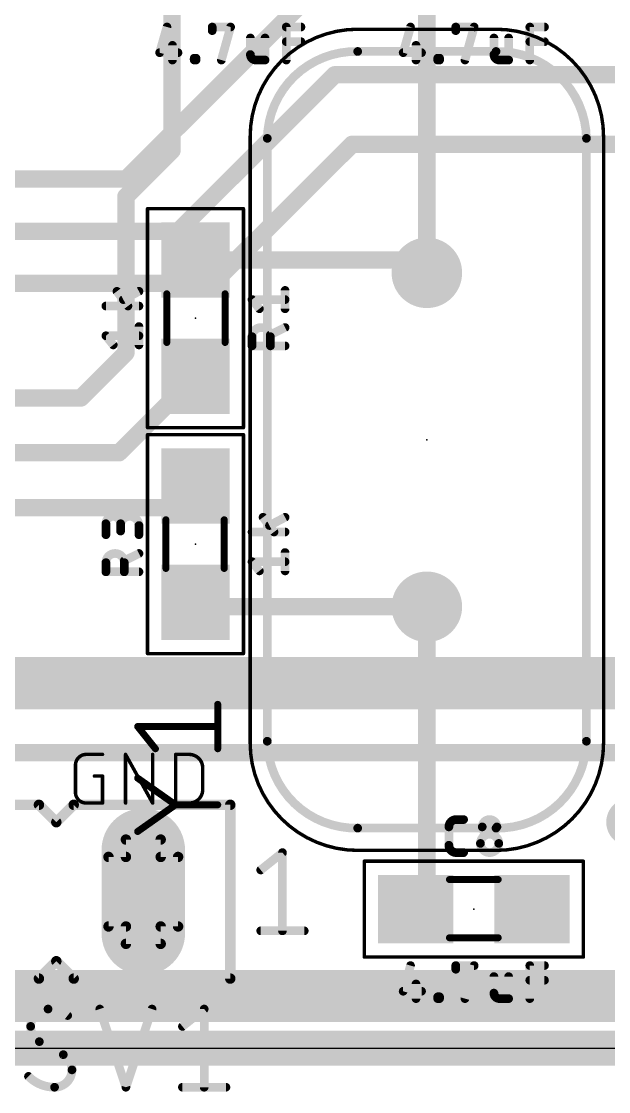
# Model space of a CAD drawing. Extents: x -0.3 to 81.4, y -1.5 to 30.2.
# Drawn here: x 43.18 to 51.75, y -0.64 to 15 of the extents above; entities that cross this region are included whole.
import ezdxf

# ---------------------------------------------------------------- set-up
doc = ezdxf.new("R2010")
doc.units = 0
for name, color, linetype in [('1', 12, 'CONTINUOUS'), ('16', 132, 'CONTINUOUS'), ('17', 110, 'CONTINUOUS'), ('18', 110, 'CONTINUOUS'), ('20', 31, 'CONTINUOUS'), ('21', 253, 'CONTINUOUS'), ('23', 53, 'CONTINUOUS'), ('25', 253, 'CONTINUOUS'), ('27', 253, 'CONTINUOUS'), ('39', 12, 'CONTINUOUS'), ('51', 253, 'CONTINUOUS')]:
    doc.layers.add(name, color=color, linetype=linetype)

# ---------------------------------------------------------------- blocks, each defined once
blk = doc.blocks.new('RECT')
blk.add_solid([(-0.5, -0.5), (0.5, -0.5), (-0.5, 0.5), (0.5, 0.5)])
blk = doc.blocks.new('LONGP100')
at = {"const_width": 1}
blk.add_lwpolyline([(-0.5, 0), (0.5, 0)], dxfattribs=at)
at = {"const_width": 0.5}
for points in [[(-0.5, 0.25, 1), (-0.5, -0.25)], [(0.5, -0.25, 1), (0.5, 0.25)]]:
    blk.add_lwpolyline(points, format="xyb", dxfattribs=at)
blk = doc.blocks.new('ROUNDP')
at = {"const_width": 0.5}
blk.add_lwpolyline([(0, -0.25, 1), (0, 0.25, 1), (0, -0.25)], format="xyb", dxfattribs=at)
blk = doc.blocks.new('ROUNDV')
at = {"const_width": 0.5}
blk.add_lwpolyline([(0, -0.25, 1), (0, 0.25, 1), (0, -0.25)], format="xyb", dxfattribs=at)

msp = doc.modelspace()

# ---------------------------------------------------------------- linework, layer by layer
at = {"layer": '1'}
for points, const_width in [([(45.378, 13.12), (45.378, 15.748)], 0.254), ([(49.0982, 11.33), (49.0982, 15.5838)], 0.254), ([(44.704, 12.446), (45.378, 13.12)], 0.254), ([(44.704, 10.16), (44.704, 12.446)], 0.254), ([(45.72, 11.518), (48.9102, 11.518)], 0.254), ([(48.9102, 11.518), (49.0982, 11.33)], 0.254), ([(44.044, 9.5), (44.704, 10.16)], 0.254), ([(44.602, 8.7), (45.72, 9.818)], 0.254), ([(40.386, 9.5), (44.044, 9.5)], 0.254), ([(40.386, 8.7), (44.602, 8.7)], 0.254), ([(45.404, 7.9), (45.72, 8.216)], 0.254), ([(40.386, 7.9), (45.404, 7.9)], 0.254), ([(45.786, 6.45), (45.72, 6.516)], 0.254), ([(49.0982, 6.45), (45.786, 6.45)], 0.254), ([(49.0982, 6.45), (49.0982, 2.1962)], 0.254), ([(49.0982, 2.1962), (48.934, 2.032)], 0.254), ([(52.2224, 0.6604), (29.6655, 0.6604)], 0.4064), ([(79.248, 0), (29.464, 0)], 0.508)]:
    msp.add_lwpolyline(points, dxfattribs=dict(at, const_width=const_width))
at = {"layer": '1', "const_width": 0.127}
for points in [[(45.3145, 13.12, 1), (45.4415, 13.12)], [(45.4229, 13.0751, 1), (45.3331, 13.1649)], [(44.7675, 12.446, 1), (44.6405, 12.446)], [(44.6591, 12.4909, 1), (44.7489, 12.4011)], [(45.72, 11.5815, 1), (45.72, 11.4545)], [(48.9551, 11.5629, 1), (48.8653, 11.4731)], [(48.9102, 11.4545, 1), (48.9102, 11.5815)], [(49.0533, 11.2851, 1), (49.1431, 11.3749)], [(49.0347, 11.33, 1), (49.1617, 11.33)], [(44.6405, 10.16, 1), (44.7675, 10.16)], [(44.7489, 10.1151, 1), (44.6591, 10.2049)], [(45.7649, 9.7731, 1), (45.6751, 9.8629)], [(43.9991, 9.5449, 1), (44.0889, 9.4551)], [(44.044, 9.4365, 1), (44.044, 9.5635)], [(44.5571, 8.7449, 1), (44.6469, 8.6551)], [(44.602, 8.6365, 1), (44.602, 8.7635)], [(45.7649, 8.1711, 1), (45.6751, 8.2609)], [(45.3591, 7.9449, 1), (45.4489, 7.8551)], [(45.404, 7.8365, 1), (45.404, 7.9635)], [(45.7649, 6.5609, 1), (45.6751, 6.4711)], [(45.786, 6.5135, 1), (45.786, 6.3865)], [(49.1617, 6.45, 1), (49.0347, 6.45)], [(49.0982, 6.3865, 1), (49.0982, 6.5135)], [(45.7411, 6.4051, 1), (45.8309, 6.4949)], [(49.0347, 2.1962, 1), (49.1617, 2.1962)], [(49.1431, 2.1513, 1), (49.0533, 2.2411)], [(48.8891, 2.0769, 1), (48.9789, 1.9871)]]:
    msp.add_lwpolyline(points, format="xyb", dxfattribs=at)
at = {"layer": '16'}
for points, const_width in [([(44.704, 12.7), (47.498, 15.494)], 0.254), ([(47.752, 14.224), (45.466, 11.938)], 0.254), ([(58.846, 14.224), (47.752, 14.224)], 0.254), ([(45.974, 11.176), (48.006, 13.208)], 0.254), ([(48.006, 13.208), (63.418, 13.208)], 0.254), ([(41.656, 12.7), (44.704, 12.7)], 0.254), ([(42.418, 11.938), (45.466, 11.938)], 0.254), ([(41.656, 11.176), (45.974, 11.176)], 0.254), ([(56.896, 5.334), (40.728, 5.334)], 0.762), ([(36.322, 4.318), (55.372, 4.318)], 0.254), ([(29.972, 0.762), (73.152, 0.762)], 0.762)]:
    msp.add_lwpolyline(points, dxfattribs=dict(at, const_width=const_width))
at = {"layer": '16', "const_width": 0.127}
for points in [[(47.752, 14.2875, 1), (47.752, 14.1605)], [(47.7969, 14.1791, 1), (47.7071, 14.2689)], [(48.006, 13.2715, 1), (48.006, 13.1445)], [(48.0509, 13.1631, 1), (47.9611, 13.2529)], [(44.704, 12.6365, 1), (44.704, 12.7635)], [(44.6591, 12.7449, 1), (44.7489, 12.6551)], [(45.4211, 11.9829, 1), (45.5109, 11.8931)], [(45.466, 11.8745, 1), (45.466, 12.0015)], [(45.9291, 11.2209, 1), (46.0189, 11.1311)], [(45.974, 11.1125, 1), (45.974, 11.2395)]]:
    msp.add_lwpolyline(points, format="xyb", dxfattribs=at)
at = {"layer": '20'}
msp.add_line((0, 0), (79.375, 0), dxfattribs=at)
at = {"layer": '21'}
for points, const_width in [([(48.0882, 14.565, 0.4142), (46.7682, 13.295)], 0.127), ([(48.0882, 14.5968, 1), (48.0882, 14.5333)], 0.0635), ([(48.0876, 14.5333, 1), (48.0888, 14.5967)], 0.0635), ([(51.4282, 13.295, 0.4142), (50.1082, 14.565)], 0.127), ([(50.1076, 14.5967, 1), (50.1088, 14.5333)], 0.0635), ([(50.1082, 14.5333, 1), (50.1082, 14.5968)], 0.0635), ([(46.8, 13.295, 1), (46.7364, 13.295)], 0.0635), ([(46.7365, 13.2956, 1), (46.7999, 13.2944)], 0.0635), ([(51.46, 13.295, 1), (51.3965, 13.295)], 0.0635), ([(51.3965, 13.2944, 1), (51.4599, 13.2956)], 0.0635), ([(46.7682, 4.485, 0.4142), (48.0882, 3.215)], 0.127), ([(46.7999, 4.4856, 1), (46.7365, 4.4844)], 0.0635), ([(50.1082, 3.215, 0.4142), (51.4282, 4.485)], 0.127), ([(51.4599, 4.4844, 1), (51.3965, 4.4856)], 0.0635), ([(46.7364, 4.485, 1), (46.8, 4.485)], 0.0635), ([(51.3965, 4.485, 1), (51.46, 4.485)], 0.0635), ([(44.1254, 4.2926, 0.4142), (43.9674, 4.1346)], 0.0508), ([(44.1254, 4.3053, 1), (44.1254, 4.2799)], 0.0254), ([(44.1254, 4.2799, 1), (44.1254, 4.3053)], 0.0254), ([(44.3625, 4.2799, 1), (44.3625, 4.3053)], 0.0254), ([(44.7116, 4.2926, 1), (44.6862, 4.2926)], 0.0254), ([(44.71, 4.2988, 1), (44.6878, 4.2864)], 0.0254), ([(45.1067, 4.2926, 1), (45.0813, 4.2926)], 0.0254), ([(45.4431, 4.2926, 1), (45.4177, 4.2926)], 0.0254), ([(45.4304, 4.3053, 1), (45.4304, 4.2799)], 0.0254), ([(45.8255, 4.095, 0.4142), (45.628, 4.2926)], 0.0508), ([(45.628, 4.3053, 1), (45.628, 4.2799)], 0.0254), ([(45.628, 4.2799, 1), (45.628, 4.3053)], 0.0254), ([(43.9801, 4.1346, 1), (43.9547, 4.1346)], 0.0254), ([(43.9547, 4.1346, 1), (43.9801, 4.1346)], 0.0254), ([(45.8382, 4.095, 1), (45.8128, 4.095)], 0.0254), ([(45.8128, 4.095, 1), (45.8382, 4.095)], 0.0254), ([(44.244, 3.9892, 1), (44.244, 3.9638)], 0.0254), ([(44.3752, 3.9765, 1), (44.3498, 3.9765)], 0.0254), ([(44.3625, 3.9638, 1), (44.3625, 3.9892)], 0.0254), ([(43.9674, 3.7394, 0.4142), (44.1254, 3.5814)], 0.0508), ([(43.9801, 3.7394, 1), (43.9547, 3.7394)], 0.0254), ([(45.628, 3.5814, 0.4142), (45.8255, 3.779)], 0.0508), ([(45.8382, 3.779, 1), (45.8128, 3.779)], 0.0254), ([(45.8128, 3.779, 1), (45.8382, 3.779)], 0.0254), ([(43.4609, 3.5829, 1), (43.4071, 3.5291)], 0.0762), ([(43.434, 3.5179, 1), (43.434, 3.5941)], 0.0762), ([(43.942, 3.5941, 1), (43.942, 3.5179)], 0.0762), ([(43.9689, 3.5291, 1), (43.9151, 3.5829)], 0.0762), ([(43.9547, 3.7394, 1), (43.9801, 3.7394)], 0.0254), ([(44.1254, 3.5941, 1), (44.1254, 3.5687)], 0.0254), ([(44.1254, 3.5687, 1), (44.1254, 3.5941)], 0.0254), ([(44.3625, 3.5687, 1), (44.3625, 3.5941)], 0.0254), ([(45.0829, 3.5752, 1), (45.1051, 3.5876)], 0.0254), ([(45.4304, 3.5941, 1), (45.4304, 3.5687)], 0.0254), ([(45.628, 3.5941, 1), (45.628, 3.5687)], 0.0254), ([(45.628, 3.5687, 1), (45.628, 3.5941)], 0.0254), ([(46.2661, 3.556, 1), (46.1899, 3.556)], 0.0762), ([(46.228, 3.5179, 1), (46.228, 3.5941)], 0.0762), ([(44.3498, 3.5814, 1), (44.3752, 3.5814)], 0.0254), ([(44.6862, 3.5814, 1), (44.7116, 3.5814)], 0.0254), ([(45.0813, 3.5814, 1), (45.1067, 3.5814)], 0.0254), ([(45.4177, 3.5814, 1), (45.4431, 3.5814)], 0.0254), ([(43.6611, 3.3289, 1), (43.7149, 3.2751)], 0.0762), ([(43.6611, 3.2751, 1), (43.7149, 3.3289)], 0.0762), ([(48.0882, 3.2468, 1), (48.0882, 3.1833)], 0.0635), ([(48.0888, 3.1833, 1), (48.0876, 3.2467)], 0.0635), ([(50.1088, 3.2467, 1), (50.1076, 3.1833)], 0.0635), ([(50.1082, 3.1833, 1), (50.1082, 3.2468)], 0.0635), ([(47.0218, 2.8575, 1), (46.9582, 2.8575)], 0.0635), ([(47.0098, 2.8327, 1), (46.9702, 2.8823)], 0.0635), ([(46.6527, 2.6283, 1), (46.6923, 2.5787)], 0.0635), ([(46.6725, 1.7463, 1), (46.6725, 1.6828)], 0.0635), ([(46.9582, 1.7145, 1), (47.0218, 1.7145)], 0.0635), ([(47.3075, 1.6828, 1), (47.3075, 1.7463)], 0.0635), ([(43.7149, 1.2969, 1), (43.6611, 1.2431)], 0.0762), ([(43.7149, 1.2431, 1), (43.6611, 1.2969)], 0.0762), ([(43.4071, 1.0429, 1), (43.4609, 0.9891)], 0.0762), ([(43.434, 0.9779, 1), (43.434, 1.0541)], 0.0762), ([(43.942, 1.0541, 1), (43.942, 0.9779)], 0.0762), ([(43.9151, 0.9891, 1), (43.9689, 1.0429)], 0.0762), ([(46.1899, 1.016, 1), (46.2661, 1.016)], 0.0762), ([(46.228, 0.9779, 1), (46.228, 1.0541)], 0.0762)]:
    msp.add_lwpolyline(points, format="xyb", dxfattribs=dict(at, const_width=const_width))
for points, const_width in [([(48.0882, 14.565), (50.1082, 14.565)], 0.127), ([(46.7682, 4.485), (46.7682, 13.295)], 0.127), ([(51.4282, 13.295), (51.4282, 4.485)], 0.127), ([(44.1254, 4.2926), (44.3625, 4.2926)], 0.0508), ([(44.6989, 3.5814), (44.6989, 4.2926)], 0.0508), ([(44.6989, 4.2926), (45.094, 3.5814)], 0.0508), ([(45.094, 3.5814), (45.094, 4.2926)], 0.0508), ([(45.4304, 3.5814), (45.4304, 4.2926)], 0.0508), ([(45.4304, 4.2926), (45.628, 4.2926)], 0.0508), ([(43.9674, 3.7394), (43.9674, 4.1346)], 0.0508), ([(45.8255, 4.095), (45.8255, 3.779)], 0.0508), ([(44.244, 3.9765), (44.3625, 3.9765)], 0.0508), ([(44.3625, 3.9765), (44.3625, 3.5814)], 0.0508), ([(43.434, 3.556), (41.402, 3.556)], 0.1524), ([(43.688, 3.302), (43.434, 3.556)], 0.1524), ([(43.942, 3.556), (43.688, 3.302)], 0.1524), ([(46.228, 3.556), (43.942, 3.556)], 0.1524), ([(44.3625, 3.5814), (44.1254, 3.5814)], 0.0508), ([(45.628, 3.5814), (45.4304, 3.5814)], 0.0508), ([(46.228, 1.016), (46.228, 3.556)], 0.1524), ([(50.1082, 3.215), (48.0882, 3.215)], 0.127), ([(46.6725, 2.6035), (46.99, 2.8575)], 0.127), ([(46.99, 2.8575), (46.99, 1.7145)], 0.127), ([(46.6725, 1.7145), (47.3075, 1.7145)], 0.127), ([(43.434, 1.016), (43.688, 1.27)], 0.1524), ([(43.688, 1.27), (43.942, 1.016)], 0.1524), ([(41.402, 1.016), (43.434, 1.016)], 0.1524), ([(43.942, 1.016), (46.228, 1.016)], 0.1524)]:
    msp.add_lwpolyline(points, dxfattribs=dict(at, const_width=const_width))
at = {"layer": '23'}
for p in [(45.72, 10.668), (49.0982, 8.89), (45.72, 7.366), (49.784, 2.032)]:
    msp.add_point(p, dxfattribs=at)
at = {"layer": '25'}
for points, const_width in [([(47.0599, 11.0732, 1), (46.9963, 11.0732)], 0.0635), ([(46.5703, 10.959, 1), (46.5207, 10.9193)], 0.0635), ([(46.5455, 10.9709, 1), (46.5455, 10.9074)], 0.0635), ([(47.0281, 10.9074, 1), (47.0281, 10.9709)], 0.0635), ([(46.628, 10.7852, 1), (46.6775, 10.8249)], 0.0635), ([(46.9963, 10.8051, 1), (47.0599, 10.8051)], 0.0635), ([(46.8136, 10.3969, 1), (46.5455, 10.3969)], 0.127), ([(46.7994, 10.4521, 1), (46.8278, 10.3953)], 0.0635), ([(47.0423, 10.5025, 1), (47.0139, 10.5593)], 0.0635), ([(46.5455, 10.2946, 1), (46.5455, 10.2311)], 0.0635), ([(46.5773, 10.3969, 1), (46.5138, 10.3969)], 0.0635), ([(46.5138, 10.3969, 1), (46.5773, 10.3969)], 0.0635), ([(46.8454, 10.3969, 1), (46.7819, 10.3969)], 0.0635), ([(46.7819, 10.3969, 1), (46.8454, 10.3969)], 0.0635), ([(47.0281, 10.2311, 1), (47.0281, 10.2946)], 0.0635), ([(46.5138, 10.2628, 1), (46.5773, 10.2628)], 0.0635), ([(46.7819, 10.2628, 1), (46.8454, 10.2628)], 0.0635), ([(44.6264, 7.6639, 1), (44.4119, 7.6639)], 0.127), ([(44.8945, 7.6371, 1), (44.6264, 7.6371)], 0.127), ([(44.4437, 7.6639, 1), (44.3802, 7.6639)], 0.0635), ([(44.3802, 7.6639, 1), (44.4437, 7.6639)], 0.0635), ([(44.6581, 7.6639, 1), (44.5946, 7.6639)], 0.0635), ([(44.5946, 7.6639, 1), (44.6581, 7.6639)], 0.0635), ([(44.5946, 7.6371, 1), (44.6581, 7.6371)], 0.0635), ([(44.9263, 7.6371, 1), (44.8627, 7.6371)], 0.0635), ([(44.8627, 7.6371, 1), (44.9263, 7.6371)], 0.0635), ([(44.3802, 7.5031, 1), (44.4437, 7.5031)], 0.0635), ([(44.5946, 7.5567, 1), (44.6581, 7.5567)], 0.0635), ([(44.8627, 7.5031, 1), (44.9263, 7.5031)], 0.0635), ([(44.68, 7.0949, 1), (44.4119, 7.0949)], 0.127), ([(44.9087, 7.2005, 1), (44.8803, 7.2573)], 0.0635), ([(44.4437, 7.0949, 1), (44.3802, 7.0949)], 0.0635), ([(44.3802, 7.0949, 1), (44.4437, 7.0949)], 0.0635), ([(44.6658, 7.1501, 1), (44.6942, 7.0933)], 0.0635), ([(44.7118, 7.0949, 1), (44.6483, 7.0949)], 0.0635), ([(44.6483, 7.0949, 1), (44.7118, 7.0949)], 0.0635), ([(44.4119, 6.9926, 1), (44.4119, 6.9291)], 0.0635), ([(44.3802, 6.9608, 1), (44.4437, 6.9608)], 0.0635), ([(44.6483, 6.9608, 1), (44.7118, 6.9608)], 0.0635), ([(44.8945, 6.9291, 1), (44.8945, 6.9926)], 0.0635), ([(46.0704, 5.0247, 1), (46.0196, 5.0247)], 0.0508), ([(44.8954, 4.7157, 1), (44.8557, 4.684)], 0.0508), ([(44.8756, 4.7253, 1), (44.8756, 4.6745)], 0.0508), ([(46.045, 4.6745, 1), (46.045, 4.7253)], 0.0508), ([(45.1156, 4.3592, 1), (45.1553, 4.3909)], 0.0508), ([(46.0196, 4.375, 1), (46.0704, 4.375)], 0.0508), ([(44.8902, 3.9665, 1), (44.8609, 3.925)], 0.0508), ([(45.4278, 3.5814, 1), (45.4278, 3.5306)], 0.0508), ([(45.4424, 3.5352, 1), (45.4131, 3.5767)], 0.0508), ([(45.4131, 3.5352, 1), (45.4424, 3.5767)], 0.0508), ([(46.045, 3.5306, 1), (46.045, 3.5814)], 0.0508), ([(49.5272, 3.3401, 0.4142), (49.4199, 3.2329)], 0.127), ([(49.4517, 3.2329, 1), (49.3882, 3.2329)], 0.0635), ([(49.5272, 3.3719, 1), (49.5272, 3.3083)], 0.0635), ([(49.5272, 3.3084, 1), (49.5272, 3.3718)], 0.0635), ([(49.6344, 3.3083, 1), (49.6344, 3.3719)], 0.0635), ([(49.9385, 3.2329, 1), (49.875, 3.2329)], 0.0635), ([(50.1213, 3.2329, 1), (49.9068, 3.2329)], 0.127), ([(49.9068, 3.2329, 1), (50.1213, 3.2329)], 0.127), ([(50.153, 3.2329, 1), (50.0895, 3.2329)], 0.0635), ([(44.8609, 3.1869, 1), (44.8902, 3.1454)], 0.0508), ([(49.3882, 3.2329, 1), (49.4517, 3.2329)], 0.0635), ([(50.1481, 2.9916, 1), (49.88, 2.9916)], 0.127), ([(49.875, 3.2329, 1), (49.9385, 3.2329)], 0.0635), ([(50.0895, 3.2329, 1), (50.153, 3.2329)], 0.0635), ([(49.4199, 2.9647, 0.4142), (49.5272, 2.8575)], 0.127), ([(49.4517, 2.9647, 1), (49.3882, 2.9647)], 0.0635), ([(49.3882, 2.9647, 1), (49.4517, 2.9647)], 0.0635), ([(49.9117, 2.9916, 1), (49.8482, 2.9916)], 0.0635), ([(49.8482, 2.9916, 1), (49.9117, 2.9916)], 0.0635), ([(49.88, 2.9916, 1), (50.1481, 2.9916)], 0.127), ([(50.1798, 2.9916, 1), (50.1163, 2.9916)], 0.0635), ([(50.1163, 2.9916, 1), (50.1798, 2.9916)], 0.0635), ([(49.5272, 2.8893, 1), (49.5272, 2.8257)], 0.0635), ([(49.5272, 2.8257, 1), (49.5272, 2.8893)], 0.0635), ([(49.6344, 2.8257, 1), (49.6344, 2.8893)], 0.0635), ([(43.5674, 0.5715, 0.4142), (43.3133, 0.3175)], 0.127), ([(43.5673, 0.6033, 1), (43.5674, 0.5397)], 0.0635), ([(43.8531, 0.4763, 0.1623), (43.5674, 0.5715)], 0.127), ([(43.5674, 0.5397, 1), (43.5674, 0.6033)], 0.0635), ([(44.3531, 0.5815, 1), (44.2929, 0.5615)], 0.0635), ([(45.1151, 0.5615, 1), (45.0549, 0.5815)], 0.0635), ([(45.8788, 0.5715, 1), (45.8152, 0.5715)], 0.0635), ([(45.8668, 0.5467, 1), (45.8272, 0.5963)], 0.0635), ([(43.834, 0.4509, 1), (43.8722, 0.5016)], 0.0635), ([(43.3133, 0.3175, 0.2656), (43.4404, 0.0953)], 0.127), ([(43.3451, 0.3175, 1), (43.2816, 0.3175)], 0.0635), ([(43.2816, 0.3175, 1), (43.3451, 0.3175)], 0.0635), ([(45.5097, 0.3423, 1), (45.5493, 0.2927)], 0.0635), ([(43.4556, 0.1231, 1), (43.4251, 0.0674)], 0.0635), ([(43.4242, 0.0679, 1), (43.4565, 0.1226)], 0.0635), ([(43.9166, -0.3175, 0.2656), (43.7896, -0.0953)], 0.127), ([(43.8057, -0.0679, 1), (43.7735, -0.1226)], 0.0635), ([(43.7744, -0.1231, 1), (43.8048, -0.0674)], 0.0635), ([(43.6626, -0.5715, 0.4142), (43.9166, -0.3175)], 0.127), ([(43.9484, -0.3175, 1), (43.8849, -0.3175)], 0.0635), ([(43.8849, -0.3175, 1), (43.9484, -0.3175)], 0.0635), ([(43.2816, -0.4128, 0.2), (43.6626, -0.5715)], 0.127), ([(43.3041, -0.3904, 1), (43.2591, -0.4351)], 0.0635), ([(43.6626, -0.5397, 1), (43.6626, -0.6033)], 0.0635), ([(43.6626, -0.6033, 1), (43.6626, -0.5397)], 0.0635), ([(44.6739, -0.5615, 1), (44.7341, -0.5815)], 0.0635), ([(44.6739, -0.5815, 1), (44.7341, -0.5615)], 0.0635), ([(45.5295, -0.5397, 1), (45.5295, -0.6033)], 0.0635), ([(45.8152, -0.5715, 1), (45.8788, -0.5715)], 0.0635), ([(46.1645, -0.6033, 1), (46.1645, -0.5397)], 0.0635)]:
    msp.add_lwpolyline(points, format="xyb", dxfattribs=dict(at, const_width=const_width))
for points, const_width in [([(47.0281, 10.8051), (47.0281, 11.0732)], 0.127), ([(46.6527, 10.8051), (46.5455, 10.9391)], 0.127), ([(46.5455, 10.9391), (47.0281, 10.9391)], 0.127), ([(47.0281, 10.5309), (46.8136, 10.4237)], 0.127), ([(46.5455, 10.2628), (46.5455, 10.3969)], 0.127), ([(47.0281, 10.2628), (46.5455, 10.2628)], 0.127), ([(46.8136, 10.3969), (46.8136, 10.2628)], 0.127), ([(44.4119, 7.5031), (44.4119, 7.6639)], 0.127), ([(44.6264, 7.6639), (44.6264, 7.5567)], 0.127), ([(44.8945, 7.5031), (44.8945, 7.6371)], 0.127), ([(44.8945, 7.2289), (44.68, 7.1217)], 0.127), ([(44.4119, 6.9608), (44.4119, 7.0949)], 0.127), ([(44.68, 7.0949), (44.68, 6.9608)], 0.127), ([(44.8945, 6.9608), (44.4119, 6.9608)], 0.127), ([(46.045, 4.375), (46.045, 5.0247)], 0.1016), ([(45.1354, 4.375), (44.8756, 4.6999)], 0.1016), ([(44.8756, 4.6999), (46.045, 4.6999)], 0.1016), ([(45.4278, 3.556), (44.8756, 3.9458)], 0.1016), ([(44.8756, 3.1661), (45.4278, 3.556)], 0.1016), ([(46.045, 3.556), (45.4278, 3.556)], 0.1016), ([(49.4199, 2.9647), (49.4199, 3.2329)], 0.127), ([(49.5272, 3.3401), (49.6344, 3.3401)], 0.127), ([(49.6344, 2.8575), (49.5272, 2.8575)], 0.127), ([(44.323, 0.5715), (44.704, -0.5715)], 0.127), ([(44.704, -0.5715), (45.085, 0.5715)], 0.127), ([(45.5295, 0.3175), (45.847, 0.5715)], 0.127), ([(45.847, 0.5715), (45.847, -0.5715)], 0.127), ([(43.7896, -0.0953), (43.4404, 0.0953)], 0.127), ([(45.5295, -0.5715), (46.1645, -0.5715)], 0.127)]:
    msp.add_lwpolyline(points, dxfattribs=dict(at, const_width=const_width))
at = {"layer": '27', "const_width": 0.127}
for points in [[(45.3035, 14.9225), (45.1962, 14.5471)], [(45.9643, 14.8689), (45.9643, 14.9225)], [(45.9643, 14.9225), (46.2324, 14.9225)], [(46.2324, 14.9225), (46.0984, 14.4399)], [(47.0453, 14.4399), (47.0453, 14.9225)], [(47.0453, 14.9225), (47.2598, 14.9225)], [(48.8595, 14.9225), (48.7522, 14.5471)], [(49.5203, 14.8689), (49.5203, 14.9225)], [(49.5203, 14.9225), (49.7884, 14.9225)], [(49.7884, 14.9225), (49.6544, 14.4399)], [(50.6013, 14.4399), (50.6013, 14.9225)], [(50.6013, 14.9225), (50.8158, 14.9225)], [(45.3839, 14.6544), (45.3839, 14.4399)], [(46.5215, 14.7616), (46.5215, 14.5203)], [(46.736, 14.4399), (46.736, 14.7616)], [(47.0453, 14.708), (47.2598, 14.708)], [(48.9399, 14.6544), (48.9399, 14.4399)], [(50.0775, 14.7616), (50.0775, 14.5203)], [(50.292, 14.4399), (50.292, 14.7616)], [(50.6013, 14.708), (50.8158, 14.708)], [(45.1962, 14.5471), (45.4644, 14.5471)], [(48.7522, 14.5471), (49.0204, 14.5471)], [(45.7009, 14.4399), (45.7009, 14.4667)], [(45.7009, 14.4667), (45.7277, 14.4667)], [(45.7277, 14.4399), (45.7009, 14.4399)], [(45.7277, 14.4667), (45.7277, 14.4399)], [(46.6019, 14.4399), (46.736, 14.4399)], [(49.2569, 14.4399), (49.2569, 14.4667)], [(49.2569, 14.4667), (49.2837, 14.4667)], [(49.2837, 14.4399), (49.2569, 14.4399)], [(49.2837, 14.4667), (49.2837, 14.4399)], [(50.1579, 14.4399), (50.292, 14.4399)], [(44.5728, 11.0597), (44.7336, 10.8452)], [(44.8945, 11.0597), (44.6666, 10.939)], [(44.8945, 10.8452), (44.4119, 10.8452)], [(44.8945, 10.2763), (44.8945, 10.5444)], [(44.5191, 10.2763), (44.4119, 10.4104)], [(44.4119, 10.4104), (44.8945, 10.4104)], [(46.7064, 7.7577), (46.8672, 7.5432)], [(47.0281, 7.7577), (46.8002, 7.637)], [(47.0281, 7.5432), (46.5455, 7.5432)], [(47.0281, 6.9743), (47.0281, 7.2424)], [(46.6527, 6.9743), (46.5455, 7.1084)], [(46.5455, 7.1084), (47.0281, 7.1084)], [(48.8595, 1.2065), (48.7522, 0.8311)], [(49.5203, 1.1529), (49.5203, 1.2065)], [(49.5203, 1.2065), (49.7884, 1.2065)], [(49.7884, 1.2065), (49.6544, 0.7239)], [(50.6013, 0.7239), (50.6013, 1.2065)], [(50.6013, 1.2065), (50.8158, 1.2065)], [(50.0775, 1.0456), (50.0775, 0.8043)], [(50.292, 0.7239), (50.292, 1.0456)], [(48.9399, 0.9384), (48.9399, 0.7239)], [(50.6013, 0.992), (50.8158, 0.992)], [(48.7522, 0.8311), (49.0204, 0.8311)], [(49.2569, 0.7239), (49.2569, 0.7507)], [(49.2569, 0.7507), (49.2837, 0.7507)], [(49.2837, 0.7239), (49.2569, 0.7239)], [(49.2837, 0.7507), (49.2837, 0.7239)], [(50.1579, 0.7239), (50.292, 0.7239)]]:
    msp.add_lwpolyline(points, dxfattribs=at)
at = {"layer": '27'}
for points, const_width in [([(45.334, 14.9138, 1), (45.273, 14.9312)], 0.0635), ([(45.9643, 14.9543, 1), (45.9643, 14.8908)], 0.0635), ([(45.9961, 14.9225, 1), (45.9326, 14.9225)], 0.0635), ([(45.9326, 14.8689, 1), (45.9961, 14.8689)], 0.0635), ([(46.263, 14.914, 1), (46.2018, 14.931)], 0.0635), ([(46.2324, 14.8908, 1), (46.2324, 14.9543)], 0.0635), ([(47.077, 14.9225, 1), (47.0135, 14.9225)], 0.0635), ([(47.0453, 14.9543, 1), (47.0453, 14.8908)], 0.0635), ([(47.2598, 14.8908, 1), (47.2598, 14.9543)], 0.0635), ([(48.89, 14.9138, 1), (48.829, 14.9312)], 0.0635), ([(49.5203, 14.9543, 1), (49.5203, 14.8908)], 0.0635), ([(49.5521, 14.9225, 1), (49.4886, 14.9225)], 0.0635), ([(49.4886, 14.8689, 1), (49.5521, 14.8689)], 0.0635), ([(49.819, 14.914, 1), (49.7578, 14.931)], 0.0635), ([(49.7884, 14.8908, 1), (49.7884, 14.9543)], 0.0635), ([(50.633, 14.9225, 1), (50.5695, 14.9225)], 0.0635), ([(50.6013, 14.9543, 1), (50.6013, 14.8908)], 0.0635), ([(50.8158, 14.8908, 1), (50.8158, 14.9543)], 0.0635), ([(45.4157, 14.6544, 1), (45.3522, 14.6544)], 0.0635), ([(46.5532, 14.7616, 1), (46.4897, 14.7616)], 0.0635), ([(46.7677, 14.7616, 1), (46.7042, 14.7616)], 0.0635), ([(47.0453, 14.7398, 1), (47.0453, 14.6763)], 0.0635), ([(47.2598, 14.6763, 1), (47.2598, 14.7398)], 0.0635), ([(48.9717, 14.6544, 1), (48.9082, 14.6544)], 0.0635), ([(50.1092, 14.7616, 1), (50.0457, 14.7616)], 0.0635), ([(50.3237, 14.7616, 1), (50.2602, 14.7616)], 0.0635), ([(50.6013, 14.7398, 1), (50.6013, 14.6763)], 0.0635), ([(50.8158, 14.6763, 1), (50.8158, 14.7398)], 0.0635), ([(45.1962, 14.5789, 1), (45.1962, 14.5154)], 0.0635), ([(45.1657, 14.5559, 1), (45.2268, 14.5384)], 0.0635), ([(45.4644, 14.5154, 1), (45.4644, 14.5789)], 0.0635), ([(46.5532, 14.5203, 1), (46.4897, 14.5203)], 0.0635), ([(46.4897, 14.5203, 1), (46.5532, 14.5203)], 0.0635), ([(46.5215, 14.5203, 0.4142), (46.6019, 14.4399)], 0.127), ([(48.7522, 14.5789, 1), (48.7522, 14.5154)], 0.0635), ([(48.7217, 14.5559, 1), (48.7828, 14.5384)], 0.0635), ([(49.0204, 14.5154, 1), (49.0204, 14.5789)], 0.0635), ([(50.1092, 14.5203, 1), (50.0457, 14.5203)], 0.0635), ([(50.0457, 14.5203, 1), (50.1092, 14.5203)], 0.0635), ([(50.0775, 14.5203, 0.4142), (50.1579, 14.4399)], 0.127), ([(45.3522, 14.4399, 1), (45.4157, 14.4399)], 0.0635), ([(45.7009, 14.4985, 1), (45.7009, 14.435)], 0.0635), ([(45.7327, 14.4667, 1), (45.6692, 14.4667)], 0.0635), ([(45.7009, 14.4717, 1), (45.7009, 14.4082)], 0.0635), ([(45.6692, 14.4399, 1), (45.7327, 14.4399)], 0.0635), ([(45.7595, 14.4667, 1), (45.696, 14.4667)], 0.0635), ([(45.696, 14.4399, 1), (45.7595, 14.4399)], 0.0635), ([(45.7277, 14.435, 1), (45.7277, 14.4985)], 0.0635), ([(45.7277, 14.4082, 1), (45.7277, 14.4717)], 0.0635), ([(46.0678, 14.4484, 1), (46.129, 14.4314)], 0.0635), ([(46.6019, 14.4717, 1), (46.6019, 14.4082)], 0.0635), ([(46.6019, 14.4082, 1), (46.6019, 14.4717)], 0.0635), ([(46.7042, 14.4399, 1), (46.7677, 14.4399)], 0.0635), ([(46.736, 14.4082, 1), (46.736, 14.4717)], 0.0635), ([(47.0135, 14.4399, 1), (47.077, 14.4399)], 0.0635), ([(48.9082, 14.4399, 1), (48.9717, 14.4399)], 0.0635), ([(49.2569, 14.4985, 1), (49.2569, 14.435)], 0.0635), ([(49.2887, 14.4667, 1), (49.2252, 14.4667)], 0.0635), ([(49.2569, 14.4717, 1), (49.2569, 14.4082)], 0.0635), ([(49.2252, 14.4399, 1), (49.2887, 14.4399)], 0.0635), ([(49.3155, 14.4667, 1), (49.252, 14.4667)], 0.0635), ([(49.252, 14.4399, 1), (49.3155, 14.4399)], 0.0635), ([(49.2837, 14.435, 1), (49.2837, 14.4985)], 0.0635), ([(49.2837, 14.4082, 1), (49.2837, 14.4717)], 0.0635), ([(49.6238, 14.4484, 1), (49.685, 14.4314)], 0.0635), ([(50.1579, 14.4717, 1), (50.1579, 14.4082)], 0.0635), ([(50.1579, 14.4082, 1), (50.1579, 14.4717)], 0.0635), ([(50.2602, 14.4399, 1), (50.3237, 14.4399)], 0.0635), ([(50.292, 14.4082, 1), (50.292, 14.4717)], 0.0635), ([(50.5695, 14.4399, 1), (50.633, 14.4399)], 0.0635), ([(44.5982, 11.0787, 1), (44.5474, 11.0406)], 0.0635), ([(44.9094, 11.0316, 1), (44.8796, 11.0877)], 0.0635), ([(44.6518, 10.9671, 1), (44.6815, 10.911)], 0.0635), ([(44.4119, 10.8769, 1), (44.4119, 10.8134)], 0.0635), ([(44.7082, 10.8261, 1), (44.759, 10.8642)], 0.0635), ([(44.8945, 10.8134, 1), (44.8945, 10.8769)], 0.0635), ([(44.9263, 10.5444, 1), (44.8627, 10.5444)], 0.0635), ([(44.4367, 10.4302, 1), (44.3871, 10.3905)], 0.0635), ([(44.4119, 10.4421, 1), (44.4119, 10.3786)], 0.0635), ([(44.4944, 10.2565, 1), (44.5439, 10.2962)], 0.0635), ([(44.8945, 10.3786, 1), (44.8945, 10.4421)], 0.0635), ([(44.8627, 10.2763, 1), (44.9263, 10.2763)], 0.0635), ([(46.7318, 7.7767, 1), (46.681, 7.7386)], 0.0635), ([(47.043, 7.7296, 1), (47.0132, 7.7857)], 0.0635), ([(46.7854, 7.6651, 1), (46.8151, 7.609)], 0.0635), ([(46.5455, 7.5749, 1), (46.5455, 7.5114)], 0.0635), ([(46.8418, 7.5241, 1), (46.8926, 7.5622)], 0.0635), ([(47.0281, 7.5114, 1), (47.0281, 7.5749)], 0.0635), ([(47.0599, 7.2424, 1), (46.9963, 7.2424)], 0.0635), ([(46.5703, 7.1282, 1), (46.5207, 7.0885)], 0.0635), ([(46.5455, 7.1401, 1), (46.5455, 7.0766)], 0.0635), ([(47.0281, 7.0766, 1), (47.0281, 7.1401)], 0.0635), ([(46.628, 6.9545, 1), (46.6775, 6.9942)], 0.0635), ([(46.9963, 6.9743, 1), (47.0599, 6.9743)], 0.0635), ([(48.89, 1.1978, 1), (48.829, 1.2152)], 0.0635), ([(49.5521, 1.2065, 1), (49.4886, 1.2065)], 0.0635), ([(49.5203, 1.2383, 1), (49.5203, 1.1748)], 0.0635), ([(49.819, 1.198, 1), (49.7578, 1.215)], 0.0635), ([(49.7884, 1.1748, 1), (49.7884, 1.2383)], 0.0635), ([(50.633, 1.2065, 1), (50.5695, 1.2065)], 0.0635), ([(50.6013, 1.2383, 1), (50.6013, 1.1748)], 0.0635), ([(50.8158, 1.1748, 1), (50.8158, 1.2383)], 0.0635), ([(49.4886, 1.1529, 1), (49.5521, 1.1529)], 0.0635), ([(50.1092, 1.0456, 1), (50.0457, 1.0456)], 0.0635), ([(50.3237, 1.0456, 1), (50.2602, 1.0456)], 0.0635), ([(48.9717, 0.9384, 1), (48.9082, 0.9384)], 0.0635), ([(50.6013, 1.0238, 1), (50.6013, 0.9603)], 0.0635), ([(50.8158, 0.9603, 1), (50.8158, 1.0238)], 0.0635), ([(48.7522, 0.8629, 1), (48.7522, 0.7994)], 0.0635), ([(48.7217, 0.8399, 1), (48.7828, 0.8224)], 0.0635), ([(49.0204, 0.7994, 1), (49.0204, 0.8629)], 0.0635), ([(49.2887, 0.7507, 1), (49.2252, 0.7507)], 0.0635), ([(49.2569, 0.7825, 1), (49.2569, 0.719)], 0.0635), ([(49.2569, 0.7556, 1), (49.2569, 0.6922)], 0.0635), ([(49.3155, 0.7507, 1), (49.252, 0.7507)], 0.0635), ([(49.2837, 0.719, 1), (49.2837, 0.7825)], 0.0635), ([(49.2837, 0.6922, 1), (49.2837, 0.7556)], 0.0635), ([(50.1092, 0.8043, 1), (50.0457, 0.8043)], 0.0635), ([(50.0457, 0.8043, 1), (50.1092, 0.8043)], 0.0635), ([(50.0775, 0.8043, 0.4142), (50.1579, 0.7239)], 0.127), ([(50.1579, 0.7556, 1), (50.1579, 0.6922)], 0.0635), ([(50.1579, 0.6922, 1), (50.1579, 0.7556)], 0.0635), ([(50.292, 0.6922, 1), (50.292, 0.7556)], 0.0635), ([(48.9082, 0.7239, 1), (48.9717, 0.7239)], 0.0635), ([(49.2252, 0.7239, 1), (49.2887, 0.7239)], 0.0635), ([(49.252, 0.7239, 1), (49.3155, 0.7239)], 0.0635), ([(49.6238, 0.7324, 1), (49.685, 0.7154)], 0.0635), ([(50.2602, 0.7239, 1), (50.3237, 0.7239)], 0.0635), ([(50.5695, 0.7239, 1), (50.633, 0.7239)], 0.0635)]:
    msp.add_lwpolyline(points, format="xyb", dxfattribs=dict(at, const_width=const_width))
at = {"layer": '39'}
for points, const_width in [([(48.0882, 14.89, 0.4142), (46.5182, 13.32)], 0.05), ([(48.0882, 14.9025, 1), (48.0882, 14.8775)], 0.025), ([(48.0882, 14.8775, 1), (48.0882, 14.9025)], 0.025), ([(51.6782, 13.32, 0.4142), (50.1082, 14.89)], 0.05), ([(50.1082, 14.9025, 1), (50.1082, 14.8775)], 0.025), ([(50.1082, 14.8775, 1), (50.1082, 14.9025)], 0.025), ([(46.5307, 13.32, 1), (46.5057, 13.32)], 0.025), ([(46.5057, 13.32, 1), (46.5307, 13.32)], 0.025), ([(51.6907, 13.32, 1), (51.6657, 13.32)], 0.025), ([(51.6657, 13.32, 1), (51.6907, 13.32)], 0.025), ([(45.0327, 12.268, 1), (45.0073, 12.268)], 0.0254), ([(45.02, 12.2807, 1), (45.02, 12.2553)], 0.0254), ([(46.4327, 12.268, 1), (46.4073, 12.268)], 0.0254), ([(46.42, 12.2553, 1), (46.42, 12.2807)], 0.0254), ([(45.02, 9.0807, 1), (45.02, 9.0553)], 0.0254), ([(45.0073, 9.068, 1), (45.0327, 9.068)], 0.0254), ([(46.4073, 9.068, 1), (46.4327, 9.068)], 0.0254), ([(46.42, 9.0553, 1), (46.42, 9.0807)], 0.0254), ([(45.0327, 8.966, 1), (45.0073, 8.966)], 0.0254), ([(45.02, 8.9787, 1), (45.02, 8.9533)], 0.0254), ([(46.4327, 8.966, 1), (46.4073, 8.966)], 0.0254), ([(46.42, 8.9533, 1), (46.42, 8.9787)], 0.0254), ([(45.02, 5.7787, 1), (45.02, 5.7533)], 0.0254), ([(46.42, 5.7533, 1), (46.42, 5.7787)], 0.0254), ([(45.0073, 5.766, 1), (45.0327, 5.766)], 0.0254), ([(46.4073, 5.766, 1), (46.4327, 5.766)], 0.0254), ([(46.5182, 4.46, 0.4142), (48.0882, 2.89)], 0.05), ([(46.5307, 4.46, 1), (46.5057, 4.46)], 0.025), ([(46.5057, 4.46, 1), (46.5307, 4.46)], 0.025), ([(50.1082, 2.89, 0.4142), (51.6782, 4.46)], 0.05), ([(51.6907, 4.46, 1), (51.6657, 4.46)], 0.025), ([(51.6657, 4.46, 1), (51.6907, 4.46)], 0.025), ([(48.0882, 2.9025, 1), (48.0882, 2.8775)], 0.025), ([(48.0882, 2.8775, 1), (48.0882, 2.9025)], 0.025), ([(50.1082, 2.9025, 1), (50.1082, 2.8775)], 0.025), ([(50.1082, 2.8775, 1), (50.1082, 2.9025)], 0.025), ([(48.184, 2.7447, 1), (48.184, 2.7193)], 0.0254), ([(48.1967, 2.732, 1), (48.1713, 2.732)], 0.0254), ([(51.3967, 2.732, 1), (51.3713, 2.732)], 0.0254), ([(51.384, 2.7193, 1), (51.384, 2.7447)], 0.0254), ([(48.184, 1.3447, 1), (48.184, 1.3193)], 0.0254), ([(48.1713, 1.332, 1), (48.1967, 1.332)], 0.0254), ([(51.3713, 1.332, 1), (51.3967, 1.332)], 0.0254), ([(51.384, 1.3193, 1), (51.384, 1.3447)], 0.0254)]:
    msp.add_lwpolyline(points, format="xyb", dxfattribs=dict(at, const_width=const_width))
for points, const_width in [([(48.0882, 14.89), (50.1082, 14.89)], 0.05), ([(46.5182, 4.46), (46.5182, 13.32)], 0.05), ([(51.6782, 13.32), (51.6782, 4.46)], 0.05), ([(45.02, 9.068), (45.02, 12.268)], 0.0508), ([(45.02, 12.268), (46.42, 12.268)], 0.0508), ([(46.42, 12.268), (46.42, 9.068)], 0.0508), ([(46.42, 9.068), (45.02, 9.068)], 0.0508), ([(45.02, 5.766), (45.02, 8.966)], 0.0508), ([(45.02, 8.966), (46.42, 8.966)], 0.0508), ([(46.42, 8.966), (46.42, 5.766)], 0.0508), ([(46.42, 5.766), (45.02, 5.766)], 0.0508), ([(50.1082, 2.89), (48.0882, 2.89)], 0.05), ([(48.184, 2.732), (51.384, 2.732)], 0.0508), ([(48.184, 1.332), (48.184, 2.732)], 0.0508), ([(51.384, 2.732), (51.384, 1.332)], 0.0508), ([(51.384, 1.332), (48.184, 1.332)], 0.0508)]:
    msp.add_lwpolyline(points, dxfattribs=dict(at, const_width=const_width))
at = {"layer": '51'}
for points, const_width in [([(48.0882, 14.565, 0.4142), (46.7682, 13.295)], 0.127), ([(48.0882, 14.5968, 1), (48.0882, 14.5333)], 0.0635), ([(48.0876, 14.5333, 1), (48.0888, 14.5967)], 0.0635), ([(51.4282, 13.295, 0.4142), (50.1082, 14.565)], 0.127), ([(50.1076, 14.5967, 1), (50.1088, 14.5333)], 0.0635), ([(50.1082, 14.5333, 1), (50.1082, 14.5968)], 0.0635), ([(46.8, 13.295, 1), (46.7364, 13.295)], 0.0635), ([(46.7365, 13.2956, 1), (46.7999, 13.2944)], 0.0635), ([(51.46, 13.295, 1), (51.3965, 13.295)], 0.0635), ([(51.3965, 13.2944, 1), (51.4599, 13.2956)], 0.0635), ([(45.3264, 11.024, 1), (45.2756, 11.024)], 0.0508), ([(46.1774, 11.024, 1), (46.1266, 11.024)], 0.0508), ([(45.2756, 10.312, 1), (45.3264, 10.312)], 0.0508), ([(46.1266, 10.312, 1), (46.1774, 10.312)], 0.0508), ([(45.3134, 7.722, 1), (45.2626, 7.722)], 0.0508), ([(46.1644, 7.722, 1), (46.1136, 7.722)], 0.0508), ([(45.2626, 7.01, 1), (45.3134, 7.01)], 0.0508), ([(46.1136, 7.01, 1), (46.1644, 7.01)], 0.0508), ([(46.7682, 4.485, 0.4142), (48.0882, 3.215)], 0.127), ([(46.7999, 4.4856, 1), (46.7365, 4.4844)], 0.0635), ([(50.1082, 3.215, 0.4142), (51.4282, 4.485)], 0.127), ([(51.4599, 4.4844, 1), (51.3965, 4.4856)], 0.0635), ([(46.7364, 4.485, 1), (46.8, 4.485)], 0.0635), ([(51.3965, 4.485, 1), (51.46, 4.485)], 0.0635), ([(48.0882, 3.2468, 1), (48.0882, 3.1833)], 0.0635), ([(48.0888, 3.1833, 1), (48.0876, 3.2467)], 0.0635), ([(50.1088, 3.2467, 1), (50.1076, 3.1833)], 0.0635), ([(50.1082, 3.1833, 1), (50.1082, 3.2468)], 0.0635), ([(44.704, 3.0861, 1), (44.704, 3.0099)], 0.0762), ([(44.7421, 3.048, 1), (44.6659, 3.048)], 0.0762), ([(45.2501, 3.048, 1), (45.1739, 3.048)], 0.0762), ([(45.212, 3.0099, 1), (45.212, 3.0861)], 0.0762), ([(44.45, 2.8321, 1), (44.45, 2.7559)], 0.0762), ([(44.4881, 2.794, 1), (44.4119, 2.794)], 0.0762), ([(44.6659, 2.794, 1), (44.7421, 2.794)], 0.0762), ([(44.704, 2.7559, 1), (44.704, 2.8321)], 0.0762), ([(45.212, 2.8321, 1), (45.212, 2.7559)], 0.0762), ([(45.1739, 2.794, 1), (45.2501, 2.794)], 0.0762), ([(45.5041, 2.794, 1), (45.4279, 2.794)], 0.0762), ([(45.466, 2.7559, 1), (45.466, 2.8321)], 0.0762), ([(49.428, 2.4894, 1), (49.428, 2.4386)], 0.0508), ([(50.14, 2.4386, 1), (50.14, 2.4894)], 0.0508), ([(44.45, 1.8161, 1), (44.45, 1.7399)], 0.0762), ([(44.4119, 1.778, 1), (44.4881, 1.778)], 0.0762), ([(44.7421, 1.778, 1), (44.6659, 1.778)], 0.0762), ([(44.704, 1.7399, 1), (44.704, 1.8161)], 0.0762), ([(45.2501, 1.778, 1), (45.1739, 1.778)], 0.0762), ([(45.212, 1.8161, 1), (45.212, 1.7399)], 0.0762), ([(45.4279, 1.778, 1), (45.5041, 1.778)], 0.0762), ([(45.466, 1.7399, 1), (45.466, 1.8161)], 0.0762), ([(44.704, 1.5621, 1), (44.704, 1.4859)], 0.0762), ([(45.212, 1.4859, 1), (45.212, 1.5621)], 0.0762), ([(49.428, 1.6384, 1), (49.428, 1.5876)], 0.0508), ([(50.14, 1.5876, 1), (50.14, 1.6384)], 0.0508), ([(44.6659, 1.524, 1), (44.7421, 1.524)], 0.0762), ([(45.1739, 1.524, 1), (45.2501, 1.524)], 0.0762)]:
    msp.add_lwpolyline(points, format="xyb", dxfattribs=dict(at, const_width=const_width))
for points, const_width in [([(48.0882, 14.565), (50.1082, 14.565)], 0.127), ([(46.7682, 4.485), (46.7682, 13.295)], 0.127), ([(51.4282, 13.295), (51.4282, 4.485)], 0.127), ([(45.301, 11.024), (45.301, 10.312)], 0.1016), ([(46.152, 11.024), (46.152, 10.312)], 0.1016), ([(45.288, 7.01), (45.288, 7.722)], 0.1016), ([(46.139, 7.01), (46.139, 7.722)], 0.1016), ([(50.1082, 3.215), (48.0882, 3.215)], 0.127), ([(45.212, 3.048), (44.704, 3.048)], 0.1524), ([(44.704, 3.048), (44.704, 2.794)], 0.1524), ([(45.212, 2.794), (45.212, 3.048)], 0.1524), ([(44.704, 2.794), (44.45, 2.794)], 0.1524), ([(44.45, 2.794), (44.45, 1.778)], 0.1524), ([(45.466, 2.794), (45.212, 2.794)], 0.1524), ([(45.466, 1.778), (45.466, 2.794)], 0.1524), ([(49.428, 2.464), (50.14, 2.464)], 0.1016), ([(44.45, 1.778), (44.704, 1.778)], 0.1524), ([(44.704, 1.778), (44.704, 1.524)], 0.1524), ([(45.212, 1.524), (45.212, 1.778)], 0.1524), ([(45.212, 1.778), (45.466, 1.778)], 0.1524), ([(44.704, 1.524), (45.212, 1.524)], 0.1524), ([(49.428, 1.613), (50.14, 1.613)], 0.1016)]:
    msp.add_lwpolyline(points, dxfattribs=dict(at, const_width=const_width))

# ---------------------------------------------------------------- block references
at = {"layer": '1', "xscale": 1.1}
for p, rotation in [((45.72, 11.518), 270), ((45.72, 9.818), 270), ((45.72, 8.216), 90), ((45.72, 6.516), 90)]:
    msp.add_blockref('RECT', p, dxfattribs=dict(at, rotation=rotation))
for p in [(48.934, 2.032), (50.634, 2.032)]:
    msp.add_blockref('RECT', p, dxfattribs=at)
at = {"layer": '17'}
for name, p, xscale, yscale, rotation in [('ROUNDP', (49.0982, 11.33), 1.03, 1.03, 90), ('ROUNDP', (49.0982, 11.33), 1.03, 1.03, 90), ('ROUNDP', (49.0982, 6.45), 1.03, 1.03, 90), ('ROUNDP', (49.0982, 6.45), 1.03, 1.03, 90), ('LONGP100', (44.958, 2.286), 1.2192, 1.2192, 270), ('LONGP100', (44.958, 2.286), 1.2192, 1.2192, 270)]:
    msp.add_blockref(name, p, dxfattribs=dict(at, xscale=xscale, yscale=yscale, rotation=rotation))
at = {"layer": '18', "xscale": 0.7056, "yscale": 0.7056}
msp.add_blockref('ROUNDV', (52.07, 3.302), dxfattribs=at)
msp.add_blockref('ROUNDV', (52.07, 3.302), dxfattribs=at)
at = {"layer": '51'}
for p, xscale, yscale, rotation in [((45.7251, 11.2561), 0.5001, 0.95, 270), ((45.7251, 10.0877), 0.5001, 0.95, 270), ((45.7149, 7.9463), 0.5001, 0.95, 90), ((45.7149, 6.7778), 0.5001, 0.95, 90), ((44.958, 2.794), 0.254, 0.508, 180), ((44.958, 1.778), 0.254, 0.508, 180)]:
    msp.add_blockref('RECT', p, dxfattribs=dict(at, xscale=xscale, yscale=yscale, rotation=rotation))
at = {"layer": '51', "xscale": 0.5001, "yscale": 0.95}
for p in [(49.1959, 2.0371), (50.3643, 2.0371)]:
    msp.add_blockref('RECT', p, dxfattribs=at)

doc.saveas('drawing.dxf')
